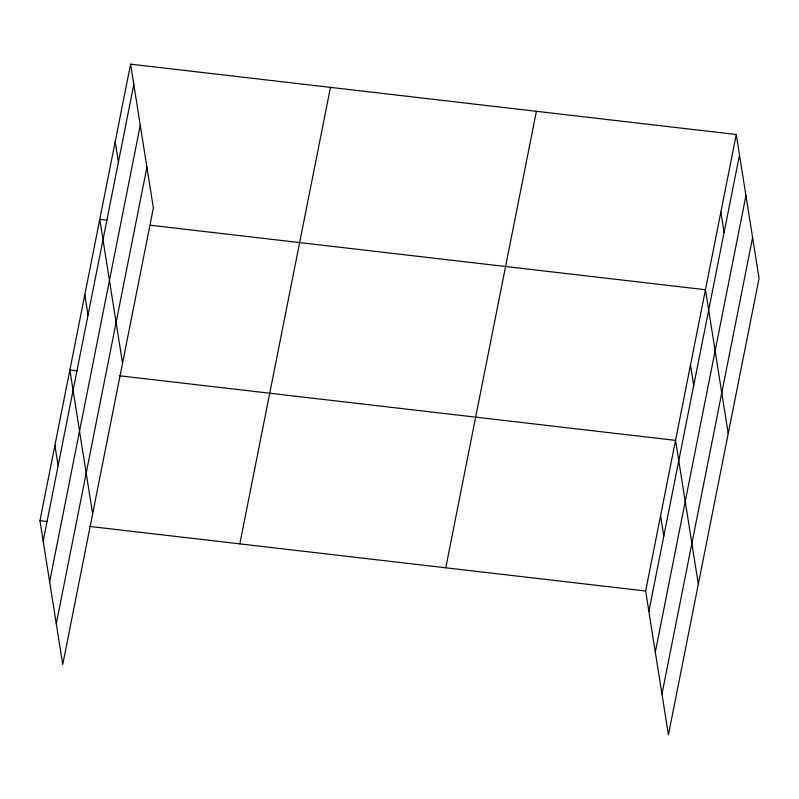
<?xml version="1.0" encoding="UTF-8"?>
<svg xmlns="http://www.w3.org/2000/svg" width="799" height="799" viewBox="0 0 799 799"><rect width="100%" height="100%" fill="white"/><g stroke="black" fill="none" stroke-linecap="round" stroke-linejoin="round"><path stroke-width="1.2" d="M130.587 64.15L153.368 207.98L62.731 664.478L39.95 520.648L130.587 64.15L736.269 134.522L759.05 278.352L668.413 734.85L645.632 591.02L736.269 134.522M43.176 541.003L133.813 84.514M49.628 581.752L140.264 125.263M56.28 623.729L146.916 167.241M239.82 543.869L330.466 87.371M445.752 567.789L536.399 111.301M648.858 611.375L739.494 154.886M655.31 652.124L745.946 195.625M661.962 694.101L752.598 237.613M107.176 220.214L99.775 219.355L122.557 363.195M150.352 225.238L705.457 289.727L728.229 433.567M77.263 370.866L69.863 370.007L92.644 513.837M119.211 375.74L675.545 440.369L698.326 584.209M39.95 520.648L47.351 521.507M89.298 526.381L645.632 591.02M720.858 212.125L724.084 232.489M690.496 365.053L693.722 385.418M660.583 515.695L663.809 536.059M115.176 141.753L118.402 162.117M84.814 294.681L88.04 315.046M54.901 445.323L58.127 465.687"/></g></svg>
